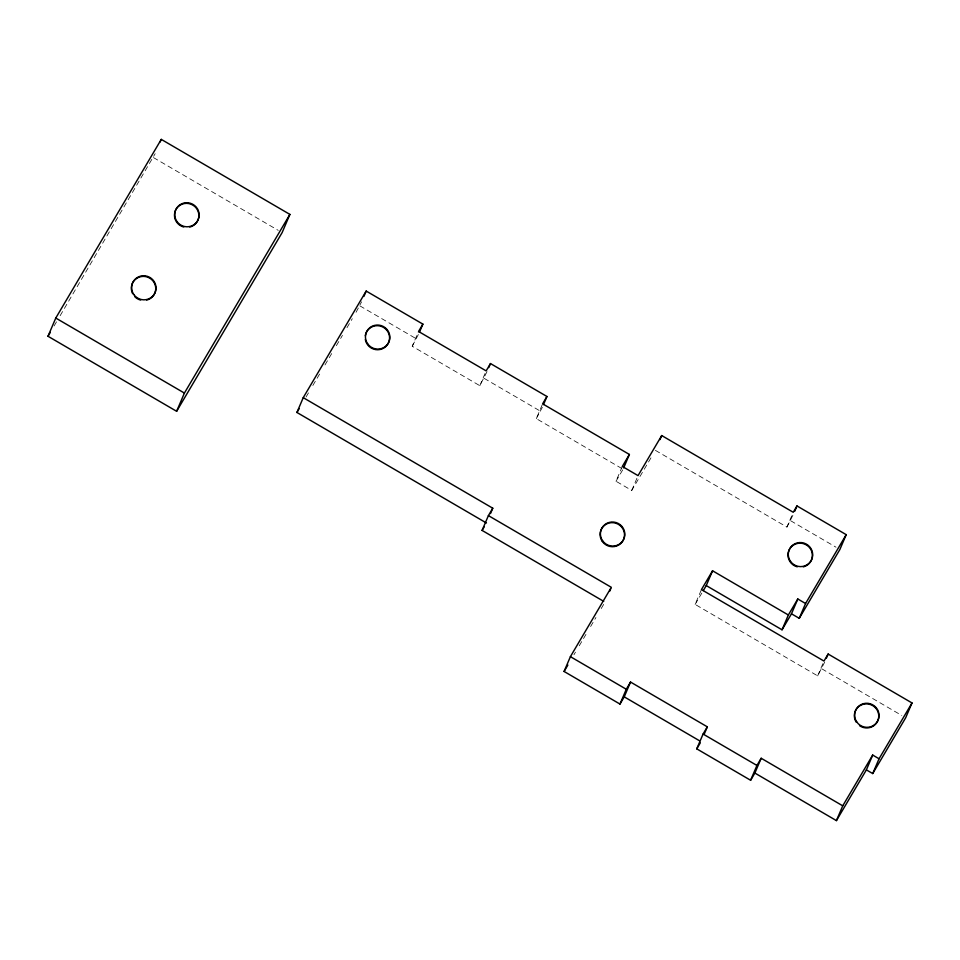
<?xml version="1.0" encoding="UTF-8"?>
<svg xmlns="http://www.w3.org/2000/svg" width="960" height="960" viewBox="0 0 960 960"><rect width="100%" height="100%" fill="white"/><g stroke="black" fill="none" stroke-linecap="round" stroke-linejoin="round"><path stroke-width="0.72" stroke-dasharray="4.8 3.6" d="M60.144 315.696L155.16 153.696M356.076 312.276L361.596 301.824M487.032 371.628L479.832 385.692L412.236 346.26L418.548 331.464M412.236 346.26L418.86 333.54M479.832 385.692L486.144 370.884M621.78 468.492L536.304 418.632L542.616 403.836M536.304 418.632L542.364 407.268M650.964 457.872L631.74 490.428L615.996 481.248L622.32 466.44M631.74 490.428L638.052 475.62M824.7 662.112L817.668 675.876L695.124 604.404L701.448 589.596M655.404 450.36L786.936 527.076L792.672 513.624M786.936 527.076L793.536 514.02M817.668 675.876L823.98 661.068M54.072 325.98L57.108 320.844M306.024 397.044L309.06 391.908M312.852 385.488L321.192 371.364M324.984 364.944L331.812 353.376M336.36 345.672L342.432 335.4M346.98 327.696L352.284 318.708M615.996 481.248L623.076 469.248M573.936 654.768L575.448 652.2M579.24 645.78L586.068 634.224M590.616 626.52L595.92 617.52M601.224 608.532L604.26 603.396M695.124 604.404L701.796 593.112M790.668 520.752L836.016 547.2M153.492 157.596L278.256 230.376M359.868 305.856L416.568 338.928M484.164 378.36L540.636 411.3M821.82 668.832L901.812 715.5"/><path stroke-width="1.44" d="M48 336.264L55.776 318.048L161.268 139.38L289.896 214.404L282.12 232.62L176.628 411.3L48 336.264L50.28 332.412M160.152 141.972L161.268 139.38M176.628 411.3L184.404 393.072L289.896 214.404M486.456 523.008L296.928 412.464L303.24 397.656L366.18 291.06L422.88 324.12L419.436 332.196M363.888 296.436L366.18 291.06M488.748 367.596L490.476 363.552L546.948 396.492L543.504 404.568M603.72 601.368L482.088 530.412L488.4 515.604L492.768 508.212L303.24 397.656M490.476 513.588L492.768 508.212M623.652 467.904L629.4 454.452L542.616 403.836L546.948 396.492M659.988 439.596L661.716 435.552L793.248 512.28L796.98 505.944L846.216 534.66L839.892 549.468L799.248 618.312L791.484 613.8L797.808 598.992L805.56 603.516L799.248 618.312M704.46 733.572L707.328 726.84L630.54 682.056L624.228 696.852L619.98 704.064L564.084 671.46L570.396 656.652L611.328 587.316L488.4 515.604M609.612 591.348L610.764 588.66M619.98 704.064L626.292 689.256L630.54 682.056M706.248 585.576L712.56 570.78L788.352 614.988L782.04 629.796L706.248 585.576L703.284 590.604M794.688 511.332L796.98 505.944M754.872 773.052L836.424 820.62L842.736 805.824L761.184 758.256L754.872 773.052L750.612 780.264L696.756 748.848L703.08 734.04L707.328 726.84M750.612 780.264L756.936 765.456L761.184 758.256M826.416 658.068L828.144 654.036L912 702.948L905.688 717.756L872.724 773.568L866.388 769.872L872.7 755.064L879.048 758.772L872.724 773.568M296.928 412.464L299.208 408.612M422.88 324.12L418.548 331.464L486.144 370.884L490.476 363.552M482.088 530.412L484.272 526.716M629.4 454.452L622.32 466.44L638.052 475.62L661.716 435.552M564.084 671.46L567.876 665.04M712.56 570.78L701.448 589.596L823.98 661.068L828.144 654.036M696.756 748.848L700.308 742.848M788.352 614.988L797.808 598.992M782.04 629.796L791.484 613.8M805.56 603.516L846.216 534.66M842.736 805.824L872.7 755.064M836.424 820.62L866.388 769.872M879.048 758.772L912 702.948M55.776 318.048L184.404 393.072M570.396 656.652L626.292 689.256M703.08 734.04L756.936 765.456M624.228 696.852L699.732 740.892M183.708 227.028A12.252 12 23.1 0 1 176.58 208.452A12.252 12 23.1 0 1 196.632 208.572A12.252 12 23.1 0 1 189.828 227.064M132.648 293.7A12.252 12 23.1 0 1 138.792 277.26A12.252 12 23.1 0 1 155.1 284.688A12.252 12 23.1 0 1 146.712 300.096M140.592 300.06A12.252 12 23.1 0 1 134.772 296.664M856.284 722.268A12.252 12 23.1 0 1 864.42 704.028A12.252 12 23.1 0 1 878.484 718.704A12.252 12 23.1 0 1 859.536 725.664M797.256 566.844A12.252 12 23.1 0 1 790.116 548.268A12.252 12 23.1 0 1 810.168 548.388A12.252 12 23.1 0 1 803.376 566.88M365.292 335.772A12.252 12 23.1 0 1 383.952 327.66A12.252 12 23.1 0 1 384.084 347.868A12.252 12 23.1 0 1 365.316 339.432M176.952 221.544A12.252 12 23.1 0 0 198.024 219.972A12.252 12 23.1 0 0 185.832 202.752A12.252 12 23.1 0 0 176.952 221.544M133.836 294.576A12.252 12 23.1 0 0 154.908 293.004A12.252 12 23.1 0 0 142.716 275.784A12.252 12 23.1 0 0 133.836 294.576M856.848 722.076A12.252 12 23.1 0 0 877.92 720.504A12.252 12 23.1 0 0 865.728 703.284A12.252 12 23.1 0 0 856.848 722.076M790.488 561.36A12.252 12 23.1 0 0 811.56 559.8A12.252 12 23.1 0 0 799.368 542.568A12.252 12 23.1 0 0 790.488 561.36M602.34 541.464A12.252 12 23.1 0 0 623.412 539.892A12.252 12 23.1 0 0 611.22 522.672A12.252 12 23.1 0 0 602.34 541.464M602.616 540.828A12.252 12 23.1 0 0 623.688 539.268A12.252 12 23.1 0 0 611.496 522.036A12.252 12 23.1 0 0 602.616 540.828M367.668 343.86A12.252 12 23.1 0 0 388.74 342.288A12.252 12 23.1 0 0 376.548 325.068A12.252 12 23.1 0 0 367.668 343.86"/></g></svg>
